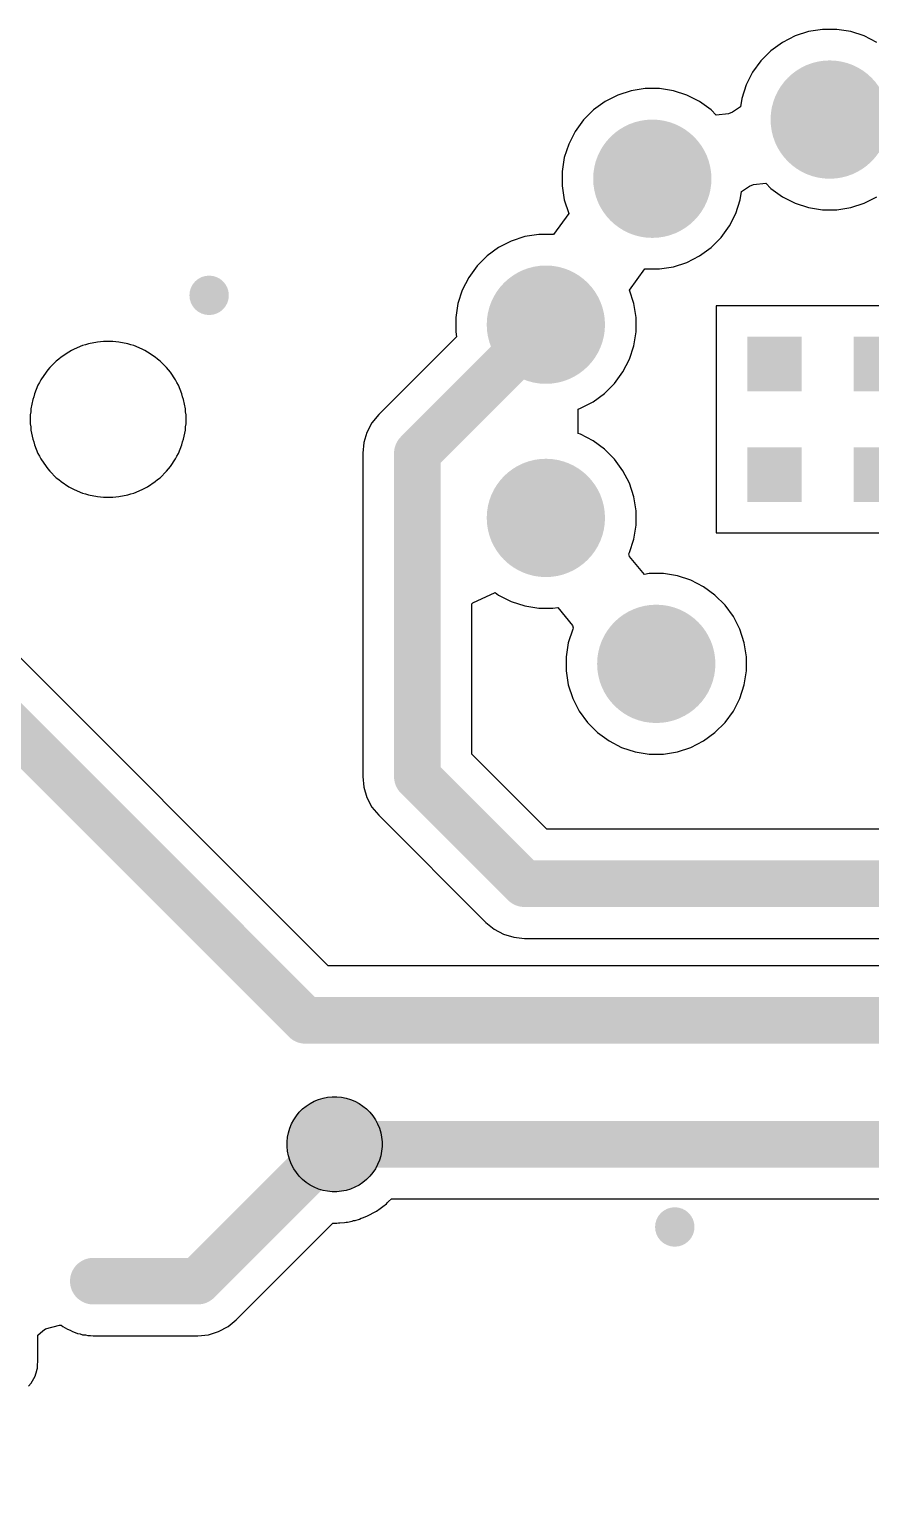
# Model space of a CAD drawing. Header units: inches. Extents: x 4.53 to 13.89, y 0.79 to 10.58.
# Drawn here: x 10.402 to 11.469, y 4.775 to 6.636 of the extents above; entities that cross this region are included whole.
import ezdxf

# ---------------------------------------------------------------- set-up
doc = ezdxf.new("R2010")
doc.units = ezdxf.units.IN
doc.header["$MEASUREMENT"] = 0
for name, color, linetype in [('Pad Holes', 156, 'Continuous'), ('Top Layer', 1, 'Continuous'), ('Via Holes', 16, 'Continuous')]:
    doc.layers.add(name, color=color, linetype=linetype)

# ---------------------------------------------------------------- blocks, each defined once
blk = doc.blocks.new('TEST_POINT_1_5MM_5')
at = {"layer": 'Top Layer'}
blk.add_hatch(color=1, dxfattribs=at).paths.add_polyline_path([(-0.003, -0.0602), (-0.0088, -0.0596), (-0.0146, -0.0585), (-0.0203, -0.0568), (-0.0258, -0.0545), (-0.031, -0.0517), (-0.0359, -0.0484), (-0.0405, -0.0447), (-0.0447, -0.0405), (-0.0484, -0.0359), (-0.0517, -0.031), (-0.0545, -0.0258), (-0.0568, -0.0203), (-0.0585, -0.0146), (-0.0596, -0.0088), (-0.0602, -0.003), (-0.0602, 0), (-0.0602, 0.003), (-0.0596, 0.0088), (-0.0585, 0.0146), (-0.0568, 0.0203), (-0.0545, 0.0258), (-0.0517, 0.031), (-0.0484, 0.0359), (-0.0447, 0.0405), (-0.0405, 0.0447), (-0.0359, 0.0484), (-0.031, 0.0517), (-0.0258, 0.0545), (-0.0203, 0.0568), (-0.0146, 0.0585), (-0.0088, 0.0596), (-0.003, 0.0602), (0, 0.0602), (0.003, 0.0602), (0.0088, 0.0596), (0.0146, 0.0585), (0.0203, 0.0568), (0.0258, 0.0545), (0.031, 0.0517), (0.0359, 0.0484), (0.0405, 0.0447), (0.0447, 0.0405), (0.0484, 0.0359), (0.0517, 0.031), (0.0545, 0.0258), (0.0568, 0.0203), (0.0585, 0.0146), (0.0596, 0.0088), (0.0602, 0.003), (0.0602, 0), (0.0602, -0.003), (0.0596, -0.0088), (0.0585, -0.0146), (0.0568, -0.0203), (0.0545, -0.0258), (0.0517, -0.031), (0.0484, -0.0359), (0.0447, -0.0405), (0.0405, -0.0447), (0.0359, -0.0484), (0.031, -0.0517), (0.0258, -0.0545), (0.0203, -0.0568), (0.0146, -0.0585), (0.0088, -0.0596), (0.003, -0.0602), (0, -0.0602)])
for p, q in [((-0.0258, 0.0545), (-0.0203, 0.0568)), ((-0.0203, 0.0568), (-0.0146, 0.0585)), ((-0.0146, 0.0585), (-0.0088, 0.0596)), ((-0.0088, 0.0596), (-0.003, 0.0602)), ((-0.003, 0.0602), (0, 0.0602)), ((0, 0.0602), (0.003, 0.0602)), ((0.003, 0.0602), (0.0088, 0.0596)), ((0.0088, 0.0596), (0.0146, 0.0585)), ((0.0146, 0.0585), (0.0203, 0.0568)), ((0.0203, 0.0568), (0.0258, 0.0545)), ((-0.0484, 0.0359), (-0.0447, 0.0405)), ((-0.0447, 0.0405), (-0.0405, 0.0447)), ((-0.0405, 0.0447), (-0.0359, 0.0484)), ((-0.0359, 0.0484), (-0.031, 0.0517)), ((-0.031, 0.0517), (-0.0258, 0.0545)), ((0.0258, 0.0545), (0.031, 0.0517)), ((0.031, 0.0517), (0.0359, 0.0484)), ((0.0359, 0.0484), (0.0405, 0.0447)), ((0.0405, 0.0447), (0.0447, 0.0405)), ((0.0447, 0.0405), (0.0484, 0.0359)), ((-0.0585, 0.0146), (-0.0568, 0.0203)), ((-0.0568, 0.0203), (-0.0545, 0.0258)), ((-0.0545, 0.0258), (-0.0517, 0.031)), ((-0.0517, 0.031), (-0.0484, 0.0359)), ((0.0484, 0.0359), (0.0517, 0.031)), ((0.0517, 0.031), (0.0545, 0.0258)), ((0.0545, 0.0258), (0.0568, 0.0203)), ((0.0568, 0.0203), (0.0585, 0.0146)), ((-0.0602, 0.003), (-0.0596, 0.0088)), ((-0.0602, 0), (-0.0602, 0.003)), ((-0.0602, -0.003), (-0.0602, 0)), ((-0.0596, 0.0088), (-0.0585, 0.0146)), ((0.0585, 0.0146), (0.0596, 0.0088)), ((0.0596, 0.0088), (0.0602, 0.003)), ((0.0602, 0.003), (0.0602, 0)), ((0.0602, 0), (0.0602, -0.003)), ((-0.0596, -0.0088), (-0.0602, -0.003)), ((-0.0585, -0.0146), (-0.0596, -0.0088)), ((-0.0568, -0.0203), (-0.0585, -0.0146)), ((0.0585, -0.0146), (0.0568, -0.0203)), ((0.0596, -0.0088), (0.0585, -0.0146)), ((0.0602, -0.003), (0.0596, -0.0088)), ((-0.0545, -0.0258), (-0.0568, -0.0203)), ((-0.0517, -0.031), (-0.0545, -0.0258)), ((-0.0484, -0.0359), (-0.0517, -0.031)), ((-0.0447, -0.0405), (-0.0484, -0.0359)), ((0.0484, -0.0359), (0.0447, -0.0405)), ((0.0517, -0.031), (0.0484, -0.0359)), ((0.0545, -0.0258), (0.0517, -0.031)), ((0.0568, -0.0203), (0.0545, -0.0258)), ((-0.0405, -0.0447), (-0.0447, -0.0405)), ((-0.0359, -0.0484), (-0.0405, -0.0447)), ((-0.031, -0.0517), (-0.0359, -0.0484)), ((-0.0258, -0.0545), (-0.031, -0.0517)), ((-0.0203, -0.0568), (-0.0258, -0.0545)), ((0.0258, -0.0545), (0.0203, -0.0568)), ((0.031, -0.0517), (0.0258, -0.0545)), ((0.0359, -0.0484), (0.031, -0.0517)), ((0.0405, -0.0447), (0.0359, -0.0484)), ((0.0447, -0.0405), (0.0405, -0.0447)), ((-0.0146, -0.0585), (-0.0203, -0.0568)), ((-0.0088, -0.0596), (-0.0146, -0.0585)), ((-0.003, -0.0602), (-0.0088, -0.0596)), ((0, -0.0602), (-0.003, -0.0602)), ((0, -0.0602), (0, -0.0602)), ((0.003, -0.0602), (0, -0.0602)), ((0.0088, -0.0596), (0.003, -0.0602)), ((0.0146, -0.0585), (0.0088, -0.0596)), ((0.0203, -0.0568), (0.0146, -0.0585))]:
    blk.add_line(p, q, dxfattribs=at)
blk = doc.blocks.new('EL84_B_57')
at = {"layer": 'Pad Holes'}
h = blk.add_hatch(color=7, dxfattribs=at)
edge = h.paths.add_edge_path()
edge.add_arc((-0.22, 0.31), 0.038, 0, 360)
h = blk.add_hatch(color=7, dxfattribs=at)
edge = h.paths.add_edge_path()
edge.add_arc((0.22, 0.31), 0.038, 0, 360)
h = blk.add_hatch(color=7, dxfattribs=at)
edge = h.paths.add_edge_path()
edge.add_arc((-0.36, 0.115), 0.038, 0, 360)
h = blk.add_hatch(color=7, dxfattribs=at)
edge = h.paths.add_edge_path()
edge.add_arc((0.36, 0.125), 0.038, 0, 360)
h = blk.add_hatch(color=7, dxfattribs=at)
edge = h.paths.add_edge_path()
edge.add_arc((-0.065, 0.07), 0.0222, 0, 360)
h = blk.add_hatch(color=7, dxfattribs=at)
edge = h.paths.add_edge_path()
edge.add_arc((0.07, 0.07), 0.0222, 0, 360)
h = blk.add_hatch(color=7, dxfattribs=at)
edge = h.paths.add_edge_path()
edge.add_arc((-0.065, -0.07), 0.0222, 0, 360)
h = blk.add_hatch(color=7, dxfattribs=at)
edge = h.paths.add_edge_path()
edge.add_arc((0.07, -0.07), 0.0222, 0, 360)
h = blk.add_hatch(color=7, dxfattribs=at)
edge = h.paths.add_edge_path()
edge.add_arc((-0.36, -0.115), 0.038, 0, 360)
h = blk.add_hatch(color=7, dxfattribs=at)
edge = h.paths.add_edge_path()
edge.add_arc((0.36, -0.12), 0.038, 0, 360)
h = blk.add_hatch(color=7, dxfattribs=at)
edge = h.paths.add_edge_path()
edge.add_arc((-0.225, -0.305), 0.038, 0, 360)
h = blk.add_hatch(color=7, dxfattribs=at)
edge = h.paths.add_edge_path()
edge.add_arc((0.225, -0.305), 0.038, 0, 360)
h = blk.add_hatch(color=7, dxfattribs=at)
edge = h.paths.add_edge_path()
edge.add_arc((0, -0.38), 0.038, 0, 360)
at = {"layer": 'Top Layer'}
h = blk.add_hatch(color=1, dxfattribs=at)
edge = h.paths.add_edge_path()
edge.add_arc((-0.22, 0.31), 0.075, 0, 360)
h = blk.add_hatch(color=1, dxfattribs=at)
edge = h.paths.add_edge_path()
edge.add_arc((0.22, 0.31), 0.075, 0, 360)
h = blk.add_hatch(color=1, dxfattribs=at)
edge = h.paths.add_edge_path()
edge.add_arc((-0.36, 0.115), 0.075, 0, 360)
h = blk.add_hatch(color=1, dxfattribs=at)
edge = h.paths.add_edge_path()
edge.add_arc((0.36, 0.125), 0.075, 0, 360)
for points in [[(-0.0996, 0.1046), (-0.0304, 0.1046), (-0.0304, 0.0354), (-0.0996, 0.0354)], [(0.0354, 0.1046), (0.1046, 0.1046), (0.1046, 0.0354), (0.0354, 0.0354)], [(-0.0996, -0.0354), (-0.0304, -0.0354), (-0.0304, -0.1046), (-0.0996, -0.1046)], [(0.0354, -0.0354), (0.1046, -0.0354), (0.1046, -0.1046), (0.0354, -0.1046)]]:
    blk.add_hatch(color=1, dxfattribs=at).paths.add_polyline_path(points)
h = blk.add_hatch(color=1, dxfattribs=at)
edge = h.paths.add_edge_path()
edge.add_arc((-0.36, -0.115), 0.075, 0, 360)
h = blk.add_hatch(color=1, dxfattribs=at)
edge = h.paths.add_edge_path()
edge.add_arc((0.36, -0.12), 0.075, 0, 360)
h = blk.add_hatch(color=1, dxfattribs=at)
edge = h.paths.add_edge_path()
edge.add_arc((-0.225, -0.305), 0.075, 0, 360)
h = blk.add_hatch(color=1, dxfattribs=at)
edge = h.paths.add_edge_path()
edge.add_arc((0.225, -0.305), 0.075, 0, 360)
h = blk.add_hatch(color=1, dxfattribs=at)
edge = h.paths.add_edge_path()
edge.add_arc((0, -0.38), 0.075, 0, 360)
blk = doc.blocks.new('CAP_PANASSONIC_100N_450V_115')
at = {"layer": 'Pad Holes'}
h = blk.add_hatch(color=7, dxfattribs=at)
edge = h.paths.add_edge_path()
edge.add_arc((0, 0), 0.0197, 0, 360)
h = blk.add_hatch(color=7, dxfattribs=at)
edge = h.paths.add_edge_path()
edge.add_arc((0.395, 0), 0.0197, 0, 360)
at = {"layer": 'Top Layer'}
h = blk.add_hatch(color=1, dxfattribs=at)
edge = h.paths.add_edge_path()
edge.add_arc((0, 0), 0.0295, 0, 360)
h = blk.add_hatch(color=1, dxfattribs=at)
edge = h.paths.add_edge_path()
edge.add_arc((0.395, 0), 0.0295, 0, 360)

msp = doc.modelspace()

# ---------------------------------------------------------------- hatches: boundary and pattern name
at = {"layer": 'Top Layer'}
h = msp.add_hatch(color=1, dxfattribs=at)
edge = h.paths.add_edge_path()
edge.add_arc((10.6299, 6.2992), 0.025, 0, 360)
h = msp.add_hatch(color=1, dxfattribs=at)
edge = h.paths.add_edge_path()
edge.add_arc((11.2205, 5.1181), 0.025, 0, 360)
at = {"layer": 'Via Holes'}
h = msp.add_hatch(color=7, dxfattribs=at)
edge = h.paths.add_edge_path()
edge.add_arc((10.6299, 6.2992), 0.014, 0, 360)
h = msp.add_hatch(color=7, dxfattribs=at)
edge = h.paths.add_edge_path()
edge.add_arc((11.2205, 5.1181), 0.014, 0, 360)

# ---------------------------------------------------------------- linework, layer by layer
at = {"layer": 'Top Layer'}
for p, q in [((11.3731, 6.628), (11.3571, 6.6198)), ((11.3902, 6.6336), (11.3731, 6.628)), ((11.408, 6.6364), (11.3902, 6.6336)), ((11.426, 6.6364), (11.408, 6.6364)), ((11.4438, 6.6336), (11.426, 6.6364)), ((11.4609, 6.628), (11.4438, 6.6336)), ((11.4769, 6.6198), (11.4609, 6.628)), ((11.3425, 6.6092), (11.3298, 6.5965)), ((11.3571, 6.6198), (11.3425, 6.6092)), ((11.3298, 6.5965), (11.3192, 6.5819)), ((11.3192, 6.5819), (11.311, 6.5659)), ((11.1481, 6.553), (11.1321, 6.5448)), ((11.1652, 6.5586), (11.1481, 6.553)), ((11.183, 6.5614), (11.1652, 6.5586)), ((11.201, 6.5614), (11.183, 6.5614)), ((11.2188, 6.5586), (11.201, 6.5614)), ((11.2359, 6.553), (11.2188, 6.5586)), ((11.2519, 6.5448), (11.2359, 6.553)), ((11.311, 6.5659), (11.3054, 6.5488)), ((11.1175, 6.5342), (11.1048, 6.5215)), ((11.1321, 6.5448), (11.1175, 6.5342)), ((11.2665, 6.5342), (11.2519, 6.5448)), ((11.2731, 6.5276), (11.2665, 6.5342)), ((11.3037, 6.538), (11.2937, 6.5313)), ((11.3054, 6.5488), (11.3037, 6.538)), ((11.1048, 6.5215), (11.0942, 6.5069)), ((11.2888, 6.5294), (11.2731, 6.5276)), ((11.2937, 6.5313), (11.2888, 6.5294)), ((11.0942, 6.5069), (11.086, 6.4909)), ((11.086, 6.4909), (11.0804, 6.4738)), ((11.0804, 6.4738), (11.0776, 6.456)), ((11.0776, 6.456), (11.0776, 6.438)), ((11.3202, 6.4396), (11.3359, 6.4414)), ((11.3359, 6.4414), (11.3425, 6.4348)), ((11.0776, 6.438), (11.0804, 6.4202)), ((11.3036, 6.4202), (11.3053, 6.431)), ((11.3053, 6.431), (11.3153, 6.4377)), ((11.3153, 6.4377), (11.3202, 6.4396)), ((11.3425, 6.4348), (11.3571, 6.4242)), ((11.3571, 6.4242), (11.3731, 6.416)), ((11.4609, 6.416), (11.4769, 6.4242)), ((11.0804, 6.4202), (11.086, 6.4031)), ((11.298, 6.4031), (11.3036, 6.4202)), ((11.3731, 6.416), (11.3902, 6.4104)), ((11.3902, 6.4104), (11.408, 6.4076)), ((11.408, 6.4076), (11.426, 6.4076)), ((11.426, 6.4076), (11.4438, 6.4104)), ((11.4438, 6.4104), (11.4609, 6.416)), ((11.086, 6.4031), (11.0665, 6.3763)), ((11.2792, 6.3725), (11.2898, 6.3871)), ((11.2898, 6.3871), (11.298, 6.4031)), ((11.0131, 6.368), (10.9971, 6.3598)), ((11.0302, 6.3736), (11.0131, 6.368)), ((11.048, 6.3764), (11.0302, 6.3736)), ((11.066, 6.3764), (11.048, 6.3764)), ((11.0665, 6.3763), (11.066, 6.3764)), ((11.2665, 6.3598), (11.2792, 6.3725)), ((10.9825, 6.3492), (10.9698, 6.3365)), ((10.9971, 6.3598), (10.9825, 6.3492)), ((11.2359, 6.341), (11.2519, 6.3492)), ((11.2519, 6.3492), (11.2665, 6.3598)), ((10.9698, 6.3365), (10.9592, 6.3219)), ((11.163, 6.3059), (11.1825, 6.3327)), ((11.1825, 6.3327), (11.183, 6.3326)), ((11.183, 6.3326), (11.201, 6.3326)), ((11.201, 6.3326), (11.2188, 6.3354)), ((11.2188, 6.3354), (11.2359, 6.341)), ((10.9592, 6.3219), (10.951, 6.3059)), ((10.951, 6.3059), (10.9454, 6.2888)), ((11.1686, 6.2888), (11.163, 6.3059)), ((10.9454, 6.2888), (10.9426, 6.271)), ((11.1714, 6.271), (11.1686, 6.2888)), ((11.556, 6.286), (11.273, 6.286)), ((11.273, 6.286), (11.273, 6.138)), ((10.9426, 6.271), (10.9426, 6.253)), ((11.1714, 6.253), (11.1714, 6.271)), ((10.4732, 6.2365), (10.4694, 6.2355)), ((10.4769, 6.2377), (10.4732, 6.2365)), ((10.4883, 6.24), (10.4769, 6.2377)), ((10.4922, 6.2402), (10.4883, 6.24)), ((10.496, 6.2407), (10.4922, 6.2402)), ((10.5077, 6.2407), (10.496, 6.2407)), ((10.5115, 6.2402), (10.5077, 6.2407)), ((10.5154, 6.24), (10.5115, 6.2402)), ((10.5268, 6.2377), (10.5154, 6.24)), ((10.5305, 6.2365), (10.5268, 6.2377)), ((10.5343, 6.2355), (10.5305, 6.2365)), ((10.9437, 6.2466), (10.845, 6.148)), ((10.9426, 6.253), (10.9437, 6.2466)), ((11.1686, 6.2352), (11.1714, 6.253)), ((10.4392, 6.2183), (10.4361, 6.2159)), ((10.4422, 6.2209), (10.4392, 6.2183)), ((10.4518, 6.2273), (10.4422, 6.2209)), ((10.4553, 6.2291), (10.4518, 6.2273)), ((10.4587, 6.231), (10.4553, 6.2291)), ((10.4694, 6.2355), (10.4587, 6.231)), ((10.545, 6.231), (10.5343, 6.2355)), ((10.5484, 6.2291), (10.545, 6.231)), ((10.5519, 6.2273), (10.5484, 6.2291)), ((10.5616, 6.2209), (10.5519, 6.2273)), ((10.5645, 6.2183), (10.5616, 6.2209)), ((10.5676, 6.2159), (10.5645, 6.2183)), ((11.1548, 6.2021), (11.163, 6.2181)), ((11.163, 6.2181), (11.1686, 6.2352)), ((10.423, 6.2017), (10.4165, 6.192)), ((10.4255, 6.2046), (10.423, 6.2017)), ((10.4279, 6.2077), (10.4255, 6.2046)), ((10.4361, 6.2159), (10.4279, 6.2077)), ((10.5758, 6.2077), (10.5676, 6.2159)), ((10.5782, 6.2046), (10.5758, 6.2077)), ((10.5808, 6.2017), (10.5782, 6.2046)), ((10.5872, 6.192), (10.5808, 6.2017)), ((11.1442, 6.1875), (11.1548, 6.2021)), ((10.4128, 6.1852), (10.4084, 6.1744)), ((10.4148, 6.1885), (10.4128, 6.1852)), ((10.4165, 6.192), (10.4148, 6.1885)), ((10.5889, 6.1885), (10.5872, 6.192)), ((10.5909, 6.1852), (10.5889, 6.1885)), ((10.5953, 6.1744), (10.5909, 6.1852)), ((11.1315, 6.1748), (11.1442, 6.1875)), ((10.4061, 6.167), (10.4039, 6.1555)), ((10.4074, 6.1706), (10.4061, 6.167)), ((10.4084, 6.1744), (10.4074, 6.1706)), ((10.5963, 6.1706), (10.5953, 6.1744)), ((10.5976, 6.167), (10.5963, 6.1706)), ((10.5999, 6.1555), (10.5976, 6.167)), ((11.1009, 6.156), (11.1169, 6.1642)), ((11.1169, 6.1642), (11.1315, 6.1748)), ((10.4036, 6.1517), (10.4031, 6.1478)), ((10.4031, 6.1478), (10.4031, 6.1362)), ((10.4039, 6.1555), (10.4036, 6.1517)), ((10.6001, 6.1517), (10.5999, 6.1555)), ((10.6006, 6.1478), (10.6001, 6.1517)), ((10.6006, 6.1362), (10.6006, 6.1478)), ((10.845, 6.148), (10.8364, 6.1375)), ((11.0979, 6.155), (11.1009, 6.156)), ((11.0979, 6.124), (11.0979, 6.155)), ((10.4031, 6.1362), (10.4036, 6.1323)), ((10.4036, 6.1323), (10.4039, 6.1284)), ((10.4039, 6.1284), (10.4061, 6.117)), ((10.5976, 6.117), (10.5999, 6.1284)), ((10.5999, 6.1284), (10.6001, 6.1323)), ((10.6001, 6.1323), (10.6006, 6.1362)), ((10.83, 6.1255), (10.8261, 6.1125)), ((10.8364, 6.1375), (10.83, 6.1255)), ((11.273, 6.138), (11.273, 5.998)), ((10.4061, 6.117), (10.4074, 6.1133)), ((10.4074, 6.1133), (10.4084, 6.1096)), ((10.4084, 6.1096), (10.4128, 6.0988)), ((10.5909, 6.0988), (10.5953, 6.1096)), ((10.5953, 6.1096), (10.5963, 6.1133)), ((10.5963, 6.1133), (10.5976, 6.117)), ((10.8261, 6.1125), (10.8248, 6.099)), ((11.1009, 6.123), (11.0979, 6.124)), ((11.1169, 6.1148), (11.1009, 6.123)), ((11.1315, 6.1042), (11.1169, 6.1148)), ((10.4128, 6.0988), (10.4148, 6.0954)), ((10.4148, 6.0954), (10.4165, 6.0919)), ((10.4165, 6.0919), (10.423, 6.0823)), ((10.5808, 6.0823), (10.5872, 6.0919)), ((10.5872, 6.0919), (10.5889, 6.0954)), ((10.5889, 6.0954), (10.5909, 6.0988)), ((10.8248, 6.099), (10.8248, 5.689)), ((11.1442, 6.0915), (11.1315, 6.1042)), ((11.1548, 6.0769), (11.1442, 6.0915)), ((10.423, 6.0823), (10.4255, 6.0793)), ((10.4255, 6.0793), (10.4279, 6.0763)), ((10.4279, 6.0763), (10.4361, 6.068)), ((10.5676, 6.068), (10.5758, 6.0763)), ((10.5758, 6.0763), (10.5782, 6.0793)), ((10.5782, 6.0793), (10.5808, 6.0823)), ((11.163, 6.0609), (11.1548, 6.0769)), ((10.4361, 6.068), (10.4392, 6.0657)), ((10.4392, 6.0657), (10.4422, 6.0631)), ((10.4422, 6.0631), (10.4518, 6.0566)), ((10.4518, 6.0566), (10.4553, 6.0549)), ((10.4553, 6.0549), (10.4587, 6.053)), ((10.4587, 6.053), (10.4694, 6.0485)), ((10.5343, 6.0485), (10.545, 6.053)), ((10.545, 6.053), (10.5484, 6.0549)), ((10.5484, 6.0549), (10.5519, 6.0566)), ((10.5519, 6.0566), (10.5616, 6.0631)), ((10.5616, 6.0631), (10.5645, 6.0657)), ((10.5645, 6.0657), (10.5676, 6.068)), ((11.1686, 6.0438), (11.163, 6.0609)), ((10.4694, 6.0485), (10.4732, 6.0475)), ((10.4732, 6.0475), (10.4769, 6.0462)), ((10.4769, 6.0462), (10.4883, 6.044)), ((10.4883, 6.044), (10.4922, 6.0437)), ((10.4922, 6.0437), (10.496, 6.0432)), ((10.496, 6.0432), (10.5077, 6.0432)), ((10.5077, 6.0432), (10.5115, 6.0437)), ((10.5115, 6.0437), (10.5154, 6.044)), ((10.5154, 6.044), (10.5268, 6.0462)), ((10.5268, 6.0462), (10.5305, 6.0475)), ((10.5305, 6.0475), (10.5343, 6.0485)), ((11.1714, 6.026), (11.1686, 6.0438)), ((11.1714, 6.008), (11.1714, 6.026)), ((11.1686, 5.9902), (11.1714, 6.008)), ((11.273, 5.998), (11.556, 5.998)), ((11.163, 5.9731), (11.1686, 5.9902)), ((11.1622, 5.9715), (11.163, 5.9731)), ((11.1631, 5.9683), (11.1622, 5.9715)), ((11.182, 5.9454), (11.1631, 5.9683)), ((11.188, 5.9464), (11.182, 5.9454)), ((11.206, 5.9464), (11.188, 5.9464)), ((11.2238, 5.9436), (11.206, 5.9464)), ((11.2409, 5.938), (11.2238, 5.9436)), ((11.2569, 5.9298), (11.2409, 5.938)), ((10.9644, 5.9095), (10.9928, 5.9223)), ((10.9928, 5.9223), (10.9971, 5.9192)), ((11.2715, 5.9192), (11.2569, 5.9298)), ((11.2842, 5.9065), (11.2715, 5.9192)), ((10.9632, 5.9082), (10.9644, 5.9095)), ((10.9632, 5.7177), (10.9632, 5.9082)), ((10.9971, 5.9192), (11.0131, 5.911)), ((11.0131, 5.911), (11.0302, 5.9054)), ((11.0302, 5.9054), (11.048, 5.9026)), ((11.048, 5.9026), (11.066, 5.9026)), ((11.066, 5.9026), (11.072, 5.9036)), ((11.072, 5.9036), (11.0909, 5.8807)), ((11.2948, 5.8919), (11.2842, 5.9065)), ((11.303, 5.8759), (11.2948, 5.8919)), ((10.7807, 5.4492), (10.349, 5.881)), ((11.091, 5.8759), (11.0854, 5.8588)), ((11.0909, 5.8807), (11.0918, 5.8775)), ((11.0918, 5.8775), (11.091, 5.8759)), ((11.3086, 5.8588), (11.303, 5.8759)), ((11.0854, 5.8588), (11.0826, 5.841)), ((11.3114, 5.841), (11.3086, 5.8588)), ((11.0826, 5.841), (11.0826, 5.823)), ((11.3114, 5.823), (11.3114, 5.841)), ((11.0826, 5.823), (11.0854, 5.8052)), ((11.3086, 5.8052), (11.3114, 5.823)), ((11.0854, 5.8052), (11.091, 5.7881)), ((11.303, 5.7881), (11.3086, 5.8052)), ((11.091, 5.7881), (11.0992, 5.7721)), ((11.0992, 5.7721), (11.1098, 5.7575)), ((11.2842, 5.7575), (11.2948, 5.7721)), ((11.2948, 5.7721), (11.303, 5.7881)), ((11.1098, 5.7575), (11.1225, 5.7448)), ((11.2715, 5.7448), (11.2842, 5.7575)), ((11.1225, 5.7448), (11.1371, 5.7342)), ((11.1371, 5.7342), (11.1531, 5.726)), ((11.2409, 5.726), (11.2569, 5.7342)), ((11.2569, 5.7342), (11.2715, 5.7448)), ((11.0584, 5.6225), (10.9632, 5.7177)), ((11.1531, 5.726), (11.1702, 5.7204)), ((11.1702, 5.7204), (11.188, 5.7176)), ((11.188, 5.7176), (11.206, 5.7176)), ((11.206, 5.7176), (11.2238, 5.7204)), ((11.2238, 5.7204), (11.2409, 5.726)), ((10.8248, 5.689), (10.8261, 5.6755)), ((10.8261, 5.6755), (10.83, 5.6625)), ((10.83, 5.6625), (10.8364, 5.6505)), ((10.8364, 5.6505), (10.845, 5.64)), ((10.845, 5.64), (10.9808, 5.5043)), ((11.9315, 5.6225), (11.0584, 5.6225)), ((10.9808, 5.5043), (10.9913, 5.4957)), ((10.9913, 5.4957), (11.0032, 5.4893)), ((11.0032, 5.4893), (11.0162, 5.4854)), ((11.0162, 5.4854), (11.0297, 5.484)), ((11.0297, 5.484), (11.5127, 5.484)), ((11.525, 5.4492), (10.7807, 5.4492)), ((10.8403, 5.1374), (10.8421, 5.1383)), ((10.8421, 5.1383), (10.847, 5.1416)), ((10.847, 5.1416), (10.8484, 5.1429)), ((10.8484, 5.1429), (10.8501, 5.1439)), ((10.8501, 5.1439), (10.8547, 5.1476)), ((10.8547, 5.1476), (10.856, 5.1491)), ((10.856, 5.1491), (10.8576, 5.1503)), ((10.8576, 5.1503), (10.8611, 5.1538)), ((10.8611, 5.1538), (12.358, 5.1538)), ((10.6644, 5.0005), (10.787, 5.1231)), ((10.787, 5.1231), (10.789, 5.1231)), ((10.789, 5.1231), (10.789, 5.1231)), ((10.789, 5.1231), (10.789, 5.1231)), ((10.789, 5.1231), (10.792, 5.1231)), ((10.792, 5.1231), (10.7939, 5.1233)), ((10.7939, 5.1233), (10.7958, 5.1233)), ((10.7958, 5.1233), (10.8017, 5.1239)), ((10.8017, 5.1239), (10.8036, 5.1243)), ((10.8036, 5.1243), (10.8056, 5.1244)), ((10.8056, 5.1244), (10.8114, 5.1256)), ((10.8114, 5.1256), (10.8132, 5.1262)), ((10.8132, 5.1262), (10.8152, 5.1265)), ((10.8152, 5.1265), (10.8208, 5.1282)), ((10.8208, 5.1282), (10.8226, 5.1291)), ((10.8226, 5.1291), (10.8245, 5.1296)), ((10.8245, 5.1296), (10.83, 5.1318)), ((10.83, 5.1318), (10.8317, 5.1328)), ((10.8317, 5.1328), (10.8335, 5.1335)), ((10.8335, 5.1335), (10.8387, 5.1363)), ((10.8387, 5.1363), (10.8403, 5.1374)), ((10.4189, 4.9866), (10.4222, 4.9888)), ((10.4222, 4.9888), (10.4401, 4.9935)), ((10.4401, 4.9935), (10.4422, 4.9938)), ((10.4422, 4.9938), (10.4445, 4.9919)), ((10.4445, 4.9919), (10.4475, 4.9903)), ((10.4475, 4.9903), (10.4504, 4.9884)), ((10.6419, 4.9855), (10.6539, 4.9919)), ((10.6539, 4.9919), (10.6644, 5.0005)), ((10.4127, 4.981), (10.4189, 4.9866)), ((10.4127, 4.9466), (10.4127, 4.981)), ((10.4504, 4.9884), (10.4535, 4.9871)), ((10.4535, 4.9871), (10.4565, 4.9855)), ((10.4565, 4.9855), (10.4598, 4.9845)), ((10.4598, 4.9845), (10.4629, 4.9832)), ((10.4629, 4.9832), (10.4662, 4.9825)), ((10.4662, 4.9825), (10.4695, 4.9815)), ((10.4695, 4.9815), (10.4729, 4.9812)), ((10.4729, 4.9812), (10.4762, 4.9805)), ((10.4762, 4.9805), (10.4796, 4.9805)), ((10.4796, 4.9805), (10.483, 4.9802)), ((10.483, 4.9802), (10.6154, 4.9802)), ((10.6154, 4.9802), (10.6289, 4.9815)), ((10.6289, 4.9815), (10.6419, 4.9855)), ((10.4094, 4.929), (10.4113, 4.9361)), ((10.4113, 4.9361), (10.4114, 4.9363)), ((10.4114, 4.9365), (10.4121, 4.9391)), ((10.4114, 4.9363), (10.4114, 4.9365)), ((10.4121, 4.9391), (10.4124, 4.9414)), ((10.4124, 4.944), (10.4127, 4.9466)), ((10.4124, 4.9414), (10.4124, 4.944)), ((10.4007, 4.9165), (10.4042, 4.9201)), ((10.4042, 4.9201), (10.4094, 4.929))]:
    msp.add_line(p, q, dxfattribs=at)
for points in [[(10.894, 6.099, 0.0591, 0.0591, 0), (11.057, 6.262, 0.0591, 0.0591, 0)], [(10.894, 5.689, 0.0591, 0.0591, 0), (10.894, 6.099, 0.0591, 0.0591, 0)], [(10.3, 5.832, 0.0591, 0.0591, 0), (10.752, 5.38, 0.0591, 0.0591, 0)], [(10.894, 5.689, 0.0591, 0.0591, 0), (11.0297, 5.5533, 0.0591, 0.0591, 0)], [(11.0297, 5.5533, 0.0591, 0.0591, 0), (12.0007, 5.5533, 0.0591, 0.0591, 0)], [(10.752, 5.38, 0.0591, 0.0591, 0), (11.575, 5.38, 0.0591, 0.0591, 0)], [(10.6154, 5.0494, 0.0591, 0.0591, 0), (10.789, 5.223, 0.0591, 0.0591, 0)], [(10.789, 5.223, 0.0591, 0.0591, 0), (12.358, 5.223, 0.0591, 0.0591, 0)], [(10.483, 5.0494, 0.0591, 0.0591, 0), (10.6154, 5.0494, 0.0591, 0.0591, 0)]]:
    msp.add_lwpolyline(points, format="xyseb", dxfattribs=at)
for points in [[(11.0422, 6.262, 0.0295, 0.0295, 1), (11.0718, 6.262, 0.0295, 0.0295, 1)], [(10.8792, 6.099, 0.0295, 0.0295, 1), (10.9088, 6.099, 0.0295, 0.0295, 1)], [(10.8792, 6.099, 0.0295, 0.0295, 1), (10.9088, 6.099, 0.0295, 0.0295, 1)], [(10.8792, 5.689, 0.0295, 0.0295, 1), (10.9088, 5.689, 0.0295, 0.0295, 1)], [(10.8792, 5.689, 0.0295, 0.0295, 1), (10.9088, 5.689, 0.0295, 0.0295, 1)], [(11.015, 5.5533, 0.0295, 0.0295, 1), (11.0445, 5.5533, 0.0295, 0.0295, 1)], [(11.015, 5.5533, 0.0295, 0.0295, 1), (11.0445, 5.5533, 0.0295, 0.0295, 1)], [(10.7372, 5.38, 0.0295, 0.0295, 1), (10.7668, 5.38, 0.0295, 0.0295, 1)], [(10.7372, 5.38, 0.0295, 0.0295, 1), (10.7668, 5.38, 0.0295, 0.0295, 1)], [(10.7742, 5.223, 0.0295, 0.0295, 1), (10.8038, 5.223, 0.0295, 0.0295, 1)], [(10.7742, 5.223, 0.0295, 0.0295, 1), (10.8038, 5.223, 0.0295, 0.0295, 1)], [(10.4682, 5.0494, 0.0295, 0.0295, 1), (10.4978, 5.0494, 0.0295, 0.0295, 1)], [(10.6007, 5.0494, 0.0295, 0.0295, 1), (10.6302, 5.0494, 0.0295, 0.0295, 1)], [(10.6007, 5.0494, 0.0295, 0.0295, 1), (10.6302, 5.0494, 0.0295, 0.0295, 1)]]:
    msp.add_lwpolyline(points, format="xyseb", close=True, dxfattribs=at)

# ---------------------------------------------------------------- block references
for name, p, rotation in [('EL84_B_57', (11.417, 6.142), 180), ('TEST_POINT_1_5MM_5', (10.789, 5.223), 180), ('CAP_PANASSONIC_100N_450V_115', (10.483, 4.6544), 90)]:
    msp.add_blockref(name, p, dxfattribs=dict(rotation=rotation))

doc.saveas('drawing.dxf')
